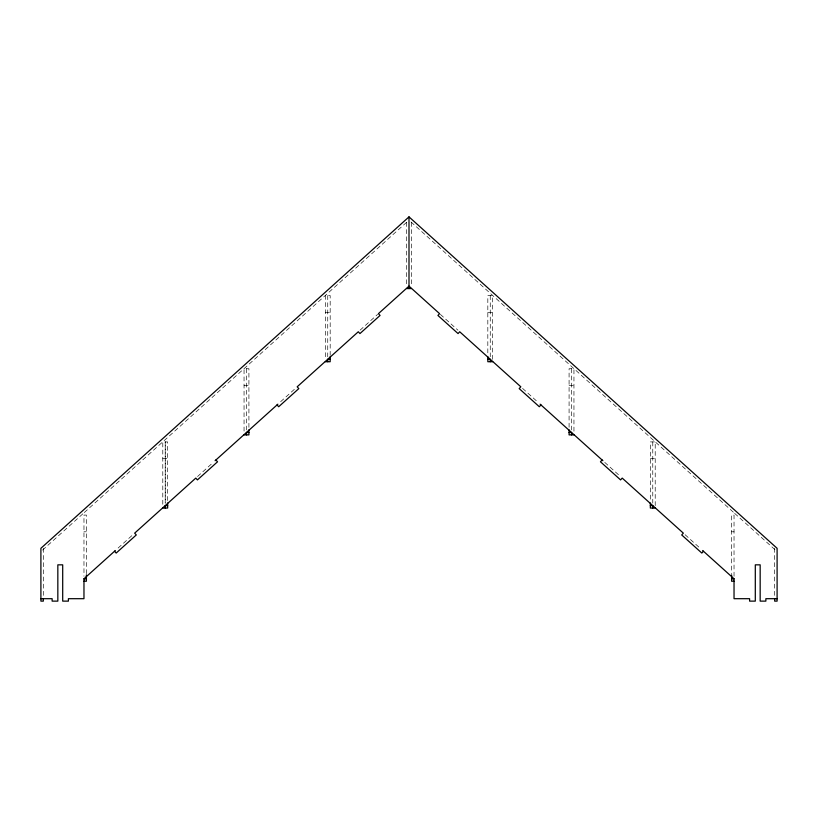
<?xml version="1.0" encoding="UTF-8"?>
<svg xmlns="http://www.w3.org/2000/svg" width="818" height="818" viewBox="0 0 818 818"><rect width="100%" height="100%" fill="white"/><g stroke="black" fill="none" stroke-linecap="round" stroke-linejoin="round"><path stroke-width="0.61" stroke-dasharray="4.09 3.07" d="M42.536 550.115L83.344 513.377M84.295 512.518L407.937 221.105M118.129 548.019L132.905 534.716M197.547 476.516L213.242 462.385M280.646 401.689L295.421 388.386M360.063 330.186L377.609 314.388M325.308 312.292L330.175 312.292M487.825 312.292L492.692 312.292M244.05 385.452L248.917 385.452M569.083 385.452L573.95 385.452M162.792 458.622L167.659 458.622M650.341 458.622L655.208 458.622M83.968 531.792L86.401 531.792M731.599 531.792L734.032 531.792M411.014 221.964L733.705 512.518M734.656 513.377L775.464 550.115M440.391 314.388L457.937 330.186M522.579 388.386L537.354 401.689M604.758 462.385L620.453 476.516M685.095 534.716L699.871 548.019M774.666 548.305L774.666 597.426M734.032 576.23L734.032 515.074L731.599 515.074L731.599 573.684M655.208 505.616L655.208 441.914L650.341 441.914L650.341 500.524M652.774 441.914L652.774 503.07M573.95 431.178L573.95 368.744L569.083 368.744L569.083 427.354M571.516 368.744L571.516 429.9M492.692 359.286L492.692 295.584L487.825 295.584L487.825 355.39M490.258 295.584L490.258 356.74M411.434 222.414L411.434 286.116M406.566 222.414L406.566 286.116M330.175 355.39L330.175 295.584L325.308 295.584L325.308 359.286M327.742 295.584L327.742 356.74M248.917 427.354L248.917 368.744L244.05 368.744L244.05 431.178M246.484 368.744L246.484 429.9M167.659 500.524L167.659 441.914L162.792 441.914L162.792 505.616M86.401 573.684L86.401 515.074L83.968 515.074L83.968 576.23M43.334 548.305L43.334 597.426M165.226 441.914L165.226 503.07L165.226 441.914"/><path stroke-width="1.23" d="M540.954 404.93L539.318 406.74L519.195 388.622L520.821 386.802L459.696 331.76L458.06 333.58L437.937 315.451L439.563 313.642L409 286.116L378.437 313.642L380.063 315.451L359.94 333.58L358.304 331.76L297.179 386.802L298.805 388.622L278.682 406.74L277.046 404.93M602.079 459.972L600.453 461.781L620.576 479.91L622.212 478.101L683.337 533.142L681.711 534.952L701.834 553.07L703.47 551.26M774.666 598.623L774.666 601.128L777.1 601.128L777.1 548.305L409 216.872L40.9 548.305L40.9 601.128L43.334 601.128L43.334 598.623M40.9 598.694L52.137 598.694L52.137 601.128L57.833 601.128L57.833 564.839L62.7 564.839L62.7 601.128L68.395 601.128L68.395 598.694L83.968 598.694L83.968 578.786L115.358 550.514M215.093 460.718L277.875 404.184M406.566 288.56L411.434 288.56M330.175 359.286L327.742 359.286L327.742 361.72M487.825 359.286L490.258 359.286L490.258 361.72M325.308 361.72L330.175 361.72L330.175 356.658M492.692 361.72L487.825 361.72L487.825 356.658M248.917 432.456L246.484 432.456L246.484 434.89M569.083 432.456L571.516 432.456L571.516 434.89M244.05 434.89L248.917 434.89L248.917 429.818M573.95 434.89L569.083 434.89L569.083 429.818M167.659 505.616L165.226 505.616L165.226 508.05M650.341 505.616L652.774 505.616L652.774 508.05M162.792 508.05L167.659 508.05L167.659 502.988M655.208 508.05L650.341 508.05L650.341 502.988M83.968 578.786L86.401 578.786M731.599 578.786L734.032 578.786L734.032 598.694L749.605 598.694L749.605 601.128L755.3 601.128L755.3 564.839L760.167 564.839L760.167 601.128L765.863 601.128L765.863 598.694L777.1 598.694M83.968 581.22L86.401 581.22L86.401 574.88M734.032 581.22L731.599 581.22L731.599 574.88M540.125 404.184L602.907 460.718M702.642 550.514L734.032 578.786M215.921 459.972L217.547 461.781L197.424 479.91L195.788 478.101L134.663 533.142L136.289 534.952L116.166 553.07L114.53 551.26M409 216.872L409 288.56"/></g></svg>
